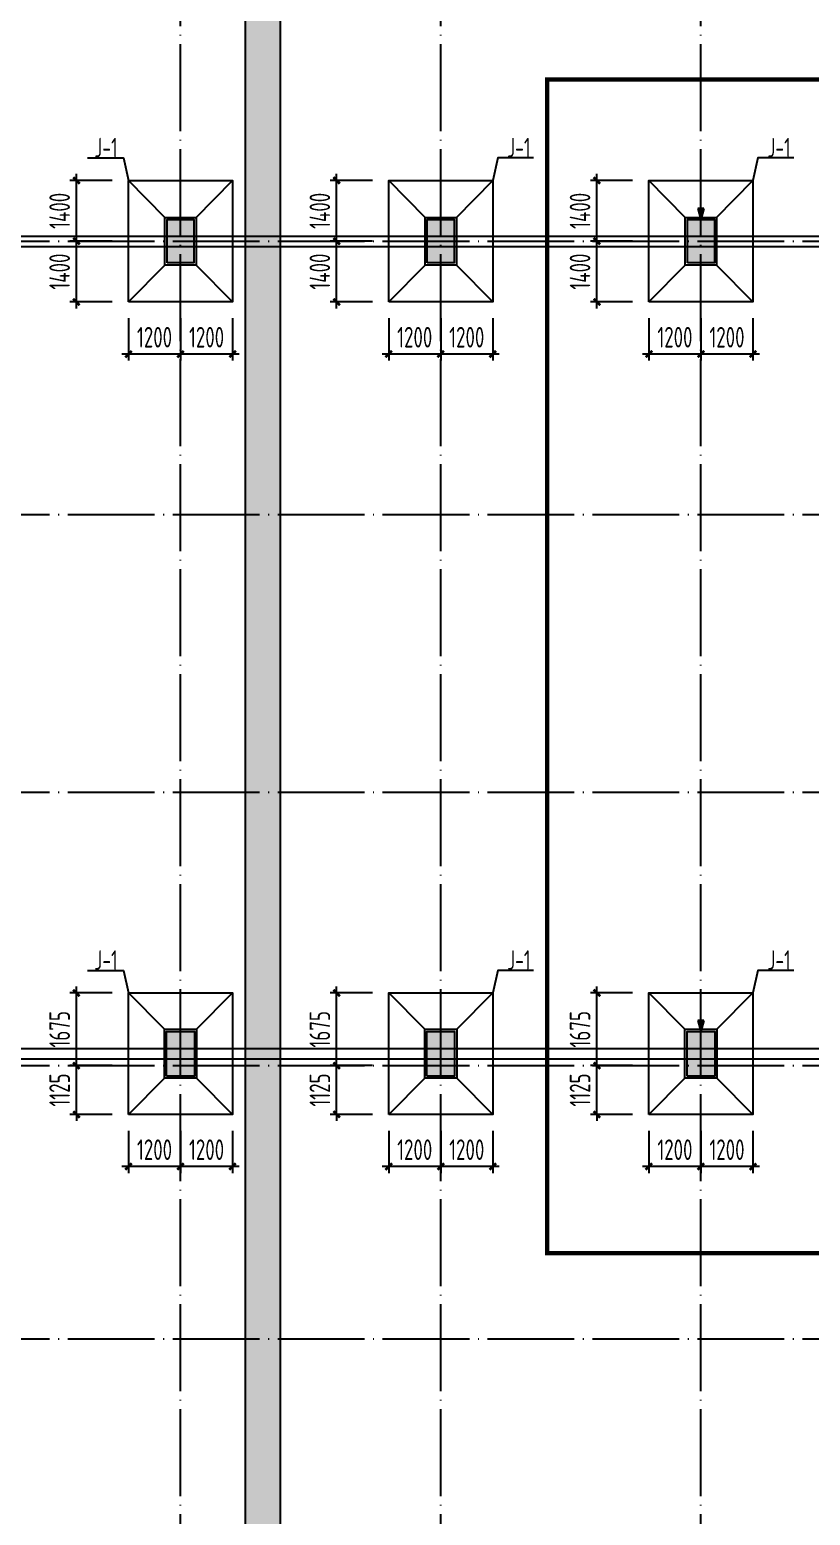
# Model space of a CAD drawing. Extents: x 2303022 to 2899168, y 17226141 to 18257813.
# Drawn here: x 2435829 to 2453829, y 18082017 to 18116255 of the extents above; entities that cross this region are included whole.
import ezdxf
from ezdxf.enums import TextEntityAlignment as Align

# ---------------------------------------------------------------- set-up
doc = ezdxf.new("R2010")
doc.units = 0
doc.header["$LTSCALE"] = 1000
doc.header["$MEASUREMENT"] = 0
for name, pattern in [('94', [0]), ('DASH', [0.35, 0.25, -0.1]), ('DOTE', [2.42, 2, -0.2, 0.02, -0.2])]:
    doc.linetypes.add(name, pattern=pattern)
doc.layers.get('Defpoints').update_dxf_attribs({"color": 250})
for name, color, linetype in [('1', 7, 'Continuous'), ('3', 3, 'Continuous'), ('3T_WOOD', 21, 'Continuous'), ('AXIS', 171, 'Continuous'), ('COLU', 253, 'Continuous'), ('COLU_DIM', 3, 'Continuous'), ('COLU_HATCH', 251, 'Continuous'), ('dim', 7, 'Continuous'), ('DOTE', 1, 'DOTE'), ('LATRINE', 6, 'Continuous'), ('LVTRY', 6, 'Continuous'), ('PUB_TITLE', 4, 'Continuous'), ('搅拌桩', 136, 'Continuous')]:
    doc.layers.add(name, color=color, linetype=linetype)
doc.styles.add('TSSD_Dimension', font='Tssdeng.shx', dxfattribs={"width": 0.7, "bigfont": 'hztxt.shx'})
doc.styles.add('TSSD_REIN', font='tssdeng.shx', dxfattribs={"width": 0.7, "bigfont": 'tssdchn.shx'})
doc.dimstyles.new('TSSD_150_150', dxfattribs={"dimtxt": 475, "dimasz": 150, "dimexe": 150, "dimexo": 375, "dimgap": 150, "dimtad": 1, "dimdec": 0, "dimzin": 0, "dimdsep": 46, "dimtxsty": 'TSSD_Dimension', "dimblk": 'ARCHTICK', "dimcen": 0, "dimdle": 150, "dimclrt": 7, "dimadec": 0, "dimazin": 0, "dimtfac": 1, "dimtdec": 0, "dimtix": 1, "dimtmove": 2, "dimatfit": 3, "dimfxl": 0, "dimtolj": 1, "dimtzin": 0, "dimarcsym": 0})

# ---------------------------------------------------------------- blocks, each defined once
blk = doc.blocks.new('_ArchTick')
at = {"color": 0, "linetype": 'ByBlock', "const_width": 0.4}
blk.add_lwpolyline([(-0.5, -0.5), (0.5, 0.5)], dxfattribs=at)
blk = doc.blocks.new('*D480')
at = {"layer": 'COLU_DIM', "color": 0, "lineweight": -2}
for p, q in [((2439307, 18090880), (2439307, 18089905)), ((2440507, 18090880), (2440507, 18089905)), ((2440657, 18090055), (2439157, 18090055))]:
    blk.add_line(p, q, dxfattribs=at)
at = {"layer": 'Defpoints', "color": 0}
for p in [(2439307, 18091255), (2440507, 18091255), (2439307, 18090055)]:
    blk.add_point(p, dxfattribs=at)
at = {"layer": 'COLU_DIM', "color": 0, "lineweight": -2, "xscale": 150, "yscale": 150, "zscale": 150, "rotation": 180}
blk.add_blockref('_ArchTick', (2439307, 18090055), dxfattribs=at)
at = {"layer": 'COLU_DIM', "color": 0, "lineweight": -2, "xscale": 150, "yscale": 150, "zscale": 150}
blk.add_blockref('_ArchTick', (2440507, 18090055), dxfattribs=at)
at = {"layer": 'COLU_DIM', "color": 7, "insert": (2439907, 18090443), "char_height": 475, "attachment_point": 5, "style": 'TSSD_Dimension'}
blk.add_mtext('\\A1;1200', dxfattribs=at)
blk = doc.blocks.new('*D481')
at = {"layer": 'COLU_DIM', "color": 0, "lineweight": -2}
for p, q in [((2438107, 18090880), (2438107, 18089905)), ((2439307, 18090880), (2439307, 18089905)), ((2439457, 18090055), (2437957, 18090055))]:
    blk.add_line(p, q, dxfattribs=at)
at = {"layer": 'Defpoints', "color": 0}
for p in [(2438107, 18091255), (2439307, 18091255), (2438107, 18090055)]:
    blk.add_point(p, dxfattribs=at)
at = {"layer": 'COLU_DIM', "color": 0, "lineweight": -2, "xscale": 150, "yscale": 150, "zscale": 150, "rotation": 180}
blk.add_blockref('_ArchTick', (2438107, 18090055), dxfattribs=at)
at = {"layer": 'COLU_DIM', "color": 0, "lineweight": -2, "xscale": 150, "yscale": 150, "zscale": 150}
blk.add_blockref('_ArchTick', (2439307, 18090055), dxfattribs=at)
at = {"layer": 'COLU_DIM', "color": 7, "insert": (2438707, 18090443), "char_height": 475, "attachment_point": 5, "style": 'TSSD_Dimension'}
blk.add_mtext('\\A1;1200', dxfattribs=at)
blk = doc.blocks.new('*D482')
at = {"layer": 'COLU_DIM', "color": 0, "lineweight": -2}
for p, q in [((2436907, 18092380), (2436907, 18092530)), ((2437732, 18092380), (2436757, 18092380)), ((2436907, 18091255), (2436907, 18092380)), ((2437732, 18091255), (2436757, 18091255)), ((2436907, 18091255), (2436907, 18091105))]:
    blk.add_line(p, q, dxfattribs=at)
at = {"layer": 'Defpoints', "color": 0}
for p in [(2436907, 18092380), (2438107, 18092380), (2438107, 18091255)]:
    blk.add_point(p, dxfattribs=at)
at = {"layer": 'COLU_DIM', "color": 0, "lineweight": -2, "xscale": 150, "yscale": 150, "zscale": 150}
for p, rotation in [((2436907, 18092380), 270), ((2436907, 18091255), 90)]:
    blk.add_blockref('_ArchTick', p, dxfattribs=dict(at, rotation=rotation))
at = {"layer": 'COLU_DIM', "color": 7, "insert": (2436519, 18091818), "char_height": 475, "attachment_point": 5, "rotation": 90, "style": 'TSSD_Dimension'}
blk.add_mtext('\\A1;1125', dxfattribs=at)
blk = doc.blocks.new('*D483')
at = {"layer": 'COLU_DIM', "color": 0, "lineweight": -2}
for p, q in [((2437732, 18094055), (2436757, 18094055)), ((2436907, 18092230), (2436907, 18094205)), ((2437732, 18092380), (2436757, 18092380))]:
    blk.add_line(p, q, dxfattribs=at)
at = {"layer": 'Defpoints', "color": 0}
for p in [(2436907, 18094055), (2438107, 18094055), (2438107, 18092380)]:
    blk.add_point(p, dxfattribs=at)
at = {"layer": 'COLU_DIM', "color": 0, "lineweight": -2, "xscale": 150, "yscale": 150, "zscale": 150}
for p, rotation in [((2436907, 18094055), 90), ((2436907, 18092380), 270)]:
    blk.add_blockref('_ArchTick', p, dxfattribs=dict(at, rotation=rotation))
at = {"layer": 'COLU_DIM', "color": 7, "insert": (2436519, 18093218), "char_height": 475, "attachment_point": 5, "rotation": 90, "style": 'TSSD_Dimension'}
blk.add_mtext('\\A1;1675', dxfattribs=at)
blk = doc.blocks.new('*D500')
at = {"layer": 'COLU_DIM', "color": 0, "lineweight": -2}
for p, q in [((2445307, 18090880), (2445307, 18089905)), ((2446507, 18090880), (2446507, 18089905)), ((2446657, 18090055), (2445157, 18090055))]:
    blk.add_line(p, q, dxfattribs=at)
at = {"layer": 'Defpoints', "color": 0}
for p in [(2445307, 18091255), (2446507, 18091255), (2445307, 18090055)]:
    blk.add_point(p, dxfattribs=at)
at = {"layer": 'COLU_DIM', "color": 0, "lineweight": -2, "xscale": 150, "yscale": 150, "zscale": 150, "rotation": 180}
blk.add_blockref('_ArchTick', (2445307, 18090055), dxfattribs=at)
at = {"layer": 'COLU_DIM', "color": 0, "lineweight": -2, "xscale": 150, "yscale": 150, "zscale": 150}
blk.add_blockref('_ArchTick', (2446507, 18090055), dxfattribs=at)
at = {"layer": 'COLU_DIM', "color": 7, "insert": (2445907, 18090443), "char_height": 475, "attachment_point": 5, "style": 'TSSD_Dimension'}
blk.add_mtext('\\A1;1200', dxfattribs=at)
blk = doc.blocks.new('*D501')
at = {"layer": 'COLU_DIM', "color": 0, "lineweight": -2}
for p, q in [((2444107, 18090880), (2444107, 18089905)), ((2445307, 18090880), (2445307, 18089905)), ((2445457, 18090055), (2443957, 18090055))]:
    blk.add_line(p, q, dxfattribs=at)
at = {"layer": 'Defpoints', "color": 0}
for p in [(2444107, 18091255), (2445307, 18091255), (2444107, 18090055)]:
    blk.add_point(p, dxfattribs=at)
at = {"layer": 'COLU_DIM', "color": 0, "lineweight": -2, "xscale": 150, "yscale": 150, "zscale": 150, "rotation": 180}
blk.add_blockref('_ArchTick', (2444107, 18090055), dxfattribs=at)
at = {"layer": 'COLU_DIM', "color": 0, "lineweight": -2, "xscale": 150, "yscale": 150, "zscale": 150}
blk.add_blockref('_ArchTick', (2445307, 18090055), dxfattribs=at)
at = {"layer": 'COLU_DIM', "color": 7, "insert": (2444707, 18090443), "char_height": 475, "attachment_point": 5, "style": 'TSSD_Dimension'}
blk.add_mtext('\\A1;1200', dxfattribs=at)
blk = doc.blocks.new('*D502')
at = {"layer": 'COLU_DIM', "color": 0, "lineweight": -2}
for p, q in [((2442907, 18092380), (2442907, 18092530)), ((2443732, 18092380), (2442757, 18092380)), ((2442907, 18091255), (2442907, 18092380)), ((2443732, 18091255), (2442757, 18091255)), ((2442907, 18091255), (2442907, 18091105))]:
    blk.add_line(p, q, dxfattribs=at)
at = {"layer": 'Defpoints', "color": 0}
for p in [(2442907, 18092380), (2444107, 18092380), (2444107, 18091255)]:
    blk.add_point(p, dxfattribs=at)
at = {"layer": 'COLU_DIM', "color": 0, "lineweight": -2, "xscale": 150, "yscale": 150, "zscale": 150}
for p, rotation in [((2442907, 18092380), 270), ((2442907, 18091255), 90)]:
    blk.add_blockref('_ArchTick', p, dxfattribs=dict(at, rotation=rotation))
at = {"layer": 'COLU_DIM', "color": 7, "insert": (2442519, 18091818), "char_height": 475, "attachment_point": 5, "rotation": 90, "style": 'TSSD_Dimension'}
blk.add_mtext('\\A1;1125', dxfattribs=at)
blk = doc.blocks.new('*D503')
at = {"layer": 'COLU_DIM', "color": 0, "lineweight": -2}
for p, q in [((2443732, 18094055), (2442757, 18094055)), ((2442907, 18092230), (2442907, 18094205)), ((2443732, 18092380), (2442757, 18092380))]:
    blk.add_line(p, q, dxfattribs=at)
at = {"layer": 'Defpoints', "color": 0}
for p in [(2442907, 18094055), (2444107, 18094055), (2444107, 18092380)]:
    blk.add_point(p, dxfattribs=at)
at = {"layer": 'COLU_DIM', "color": 0, "lineweight": -2, "xscale": 150, "yscale": 150, "zscale": 150}
for p, rotation in [((2442907, 18094055), 90), ((2442907, 18092380), 270)]:
    blk.add_blockref('_ArchTick', p, dxfattribs=dict(at, rotation=rotation))
at = {"layer": 'COLU_DIM', "color": 7, "insert": (2442519, 18093218), "char_height": 475, "attachment_point": 5, "rotation": 90, "style": 'TSSD_Dimension'}
blk.add_mtext('\\A1;1675', dxfattribs=at)
blk = doc.blocks.new('*D488')
at = {"layer": 'COLU_DIM', "color": 0, "lineweight": -2}
for p, q in [((2451307, 18090880), (2451307, 18089905)), ((2452507, 18090880), (2452507, 18089905)), ((2452657, 18090055), (2451157, 18090055))]:
    blk.add_line(p, q, dxfattribs=at)
at = {"layer": 'Defpoints', "color": 0}
for p in [(2451307, 18091255), (2452507, 18091255), (2451307, 18090055)]:
    blk.add_point(p, dxfattribs=at)
at = {"layer": 'COLU_DIM', "color": 0, "lineweight": -2, "xscale": 150, "yscale": 150, "zscale": 150, "rotation": 180}
blk.add_blockref('_ArchTick', (2451307, 18090055), dxfattribs=at)
at = {"layer": 'COLU_DIM', "color": 0, "lineweight": -2, "xscale": 150, "yscale": 150, "zscale": 150}
blk.add_blockref('_ArchTick', (2452507, 18090055), dxfattribs=at)
at = {"layer": 'COLU_DIM', "color": 7, "insert": (2451907, 18090443), "char_height": 475, "attachment_point": 5, "style": 'TSSD_Dimension'}
blk.add_mtext('\\A1;1200', dxfattribs=at)
blk = doc.blocks.new('*D489')
at = {"layer": 'COLU_DIM', "color": 0, "lineweight": -2}
for p, q in [((2450107, 18090880), (2450107, 18089905)), ((2451307, 18090880), (2451307, 18089905)), ((2451457, 18090055), (2449957, 18090055))]:
    blk.add_line(p, q, dxfattribs=at)
at = {"layer": 'Defpoints', "color": 0}
for p in [(2450107, 18091255), (2451307, 18091255), (2450107, 18090055)]:
    blk.add_point(p, dxfattribs=at)
at = {"layer": 'COLU_DIM', "color": 0, "lineweight": -2, "xscale": 150, "yscale": 150, "zscale": 150, "rotation": 180}
blk.add_blockref('_ArchTick', (2450107, 18090055), dxfattribs=at)
at = {"layer": 'COLU_DIM', "color": 0, "lineweight": -2, "xscale": 150, "yscale": 150, "zscale": 150}
blk.add_blockref('_ArchTick', (2451307, 18090055), dxfattribs=at)
at = {"layer": 'COLU_DIM', "color": 7, "insert": (2450707, 18090443), "char_height": 475, "attachment_point": 5, "style": 'TSSD_Dimension'}
blk.add_mtext('\\A1;1200', dxfattribs=at)
blk = doc.blocks.new('*D490')
at = {"layer": 'COLU_DIM', "color": 0, "lineweight": -2}
for p, q in [((2448907, 18092380), (2448907, 18092530)), ((2449732, 18092380), (2448757, 18092380)), ((2448907, 18091255), (2448907, 18092380)), ((2449732, 18091255), (2448757, 18091255)), ((2448907, 18091255), (2448907, 18091105))]:
    blk.add_line(p, q, dxfattribs=at)
at = {"layer": 'Defpoints', "color": 0}
for p in [(2448907, 18092380), (2450107, 18092380), (2450107, 18091255)]:
    blk.add_point(p, dxfattribs=at)
at = {"layer": 'COLU_DIM', "color": 0, "lineweight": -2, "xscale": 150, "yscale": 150, "zscale": 150}
for p, rotation in [((2448907, 18092380), 270), ((2448907, 18091255), 90)]:
    blk.add_blockref('_ArchTick', p, dxfattribs=dict(at, rotation=rotation))
at = {"layer": 'COLU_DIM', "color": 7, "insert": (2448519, 18091818), "char_height": 475, "attachment_point": 5, "rotation": 90, "style": 'TSSD_Dimension'}
blk.add_mtext('\\A1;1125', dxfattribs=at)
blk = doc.blocks.new('*D491')
at = {"layer": 'COLU_DIM', "color": 0, "lineweight": -2}
for p, q in [((2449732, 18094055), (2448757, 18094055)), ((2448907, 18092230), (2448907, 18094205)), ((2449732, 18092380), (2448757, 18092380))]:
    blk.add_line(p, q, dxfattribs=at)
at = {"layer": 'Defpoints', "color": 0}
for p in [(2448907, 18094055), (2450107, 18094055), (2450107, 18092380)]:
    blk.add_point(p, dxfattribs=at)
at = {"layer": 'COLU_DIM', "color": 0, "lineweight": -2, "xscale": 150, "yscale": 150, "zscale": 150}
for p, rotation in [((2448907, 18094055), 90), ((2448907, 18092380), 270)]:
    blk.add_blockref('_ArchTick', p, dxfattribs=dict(at, rotation=rotation))
at = {"layer": 'COLU_DIM', "color": 7, "insert": (2448519, 18093218), "char_height": 475, "attachment_point": 5, "rotation": 90, "style": 'TSSD_Dimension'}
blk.add_mtext('\\A1;1675', dxfattribs=at)
blk = doc.blocks.new('q2321q321323121f')
at = {"layer": 'COLU'}
for points in [[(2438107, 18107790), (2438107, 18110590), (2440507, 18110590), (2440507, 18107790)], [(2444107, 18107790), (2444107, 18110590), (2446507, 18110590), (2446507, 18107790)], [(2450107, 18107790), (2450107, 18110590), (2452507, 18110590), (2452507, 18107790)], [(2438937, 18108625), (2438937, 18109755), (2439677, 18109755), (2439677, 18108625)], [(2438987, 18108675), (2438987, 18109705), (2439627, 18109705), (2439627, 18108675)], [(2444937, 18108625), (2444937, 18109755), (2445677, 18109755), (2445677, 18108625)], [(2444987, 18108675), (2444987, 18109705), (2445627, 18109705), (2445627, 18108675)], [(2450937, 18108625), (2450937, 18109755), (2451677, 18109755), (2451677, 18108625)], [(2450987, 18108675), (2450987, 18109705), (2451627, 18109705), (2451627, 18108675)]]:
    blk.add_lwpolyline(points, close=True, dxfattribs=at)
blk = doc.blocks.new('*D553')
at = {"layer": 'COLU_DIM', "color": 0, "lineweight": -2}
for p, q in [((2439307, 18109605), (2439307, 18108630)), ((2440507, 18109605), (2440507, 18108630)), ((2440657, 18108780), (2439157, 18108780))]:
    blk.add_line(p, q, dxfattribs=at)
at = {"layer": 'Defpoints', "color": 0}
for p in [(2439307, 18109980), (2440507, 18109980), (2439307, 18108780)]:
    blk.add_point(p, dxfattribs=at)
at = {"layer": 'COLU_DIM', "color": 0, "lineweight": -2, "xscale": 150, "yscale": 150, "zscale": 150, "rotation": 180}
blk.add_blockref('_ArchTick', (2439307, 18108780), dxfattribs=at)
at = {"layer": 'COLU_DIM', "color": 0, "lineweight": -2, "xscale": 150, "yscale": 150, "zscale": 150}
blk.add_blockref('_ArchTick', (2440507, 18108780), dxfattribs=at)
at = {"layer": 'COLU_DIM', "color": 7, "insert": (2439907, 18109168), "char_height": 475, "attachment_point": 5, "style": 'TSSD_Dimension'}
blk.add_mtext('\\A1;1200', dxfattribs=at)
blk = doc.blocks.new('*D554')
at = {"layer": 'COLU_DIM', "color": 0, "lineweight": -2}
for p, q in [((2438107, 18109605), (2438107, 18108630)), ((2439307, 18109605), (2439307, 18108630)), ((2439457, 18108780), (2437957, 18108780))]:
    blk.add_line(p, q, dxfattribs=at)
at = {"layer": 'Defpoints', "color": 0}
for p in [(2438107, 18109980), (2439307, 18109980), (2438107, 18108780)]:
    blk.add_point(p, dxfattribs=at)
at = {"layer": 'COLU_DIM', "color": 0, "lineweight": -2, "xscale": 150, "yscale": 150, "zscale": 150, "rotation": 180}
blk.add_blockref('_ArchTick', (2438107, 18108780), dxfattribs=at)
at = {"layer": 'COLU_DIM', "color": 0, "lineweight": -2, "xscale": 150, "yscale": 150, "zscale": 150}
blk.add_blockref('_ArchTick', (2439307, 18108780), dxfattribs=at)
at = {"layer": 'COLU_DIM', "color": 7, "insert": (2438707, 18109168), "char_height": 475, "attachment_point": 5, "style": 'TSSD_Dimension'}
blk.add_mtext('\\A1;1200', dxfattribs=at)
blk = doc.blocks.new('*D555')
at = {"layer": 'COLU_DIM', "color": 0, "lineweight": -2}
for p, q in [((2437732, 18111380), (2436757, 18111380)), ((2436907, 18109830), (2436907, 18111530)), ((2437732, 18109980), (2436757, 18109980))]:
    blk.add_line(p, q, dxfattribs=at)
at = {"layer": 'Defpoints', "color": 0}
for p in [(2436907, 18111380), (2438107, 18111380), (2438107, 18109980)]:
    blk.add_point(p, dxfattribs=at)
at = {"layer": 'COLU_DIM', "color": 0, "lineweight": -2, "xscale": 150, "yscale": 150, "zscale": 150}
for p, rotation in [((2436907, 18111380), 90), ((2436907, 18109980), 270)]:
    blk.add_blockref('_ArchTick', p, dxfattribs=dict(at, rotation=rotation))
at = {"layer": 'COLU_DIM', "color": 7, "insert": (2436519, 18110680), "char_height": 475, "attachment_point": 5, "rotation": 90, "style": 'TSSD_Dimension'}
blk.add_mtext('\\A1;1400', dxfattribs=at)
blk = doc.blocks.new('*D556')
at = {"layer": 'COLU_DIM', "color": 0, "lineweight": -2}
for p, q in [((2437732, 18112780), (2436757, 18112780)), ((2436907, 18111230), (2436907, 18112930)), ((2437732, 18111380), (2436757, 18111380))]:
    blk.add_line(p, q, dxfattribs=at)
at = {"layer": 'Defpoints', "color": 0}
for p in [(2436907, 18112780), (2438107, 18112780), (2438107, 18111380)]:
    blk.add_point(p, dxfattribs=at)
at = {"layer": 'COLU_DIM', "color": 0, "lineweight": -2, "xscale": 150, "yscale": 150, "zscale": 150}
for p, rotation in [((2436907, 18112780), 90), ((2436907, 18111380), 270)]:
    blk.add_blockref('_ArchTick', p, dxfattribs=dict(at, rotation=rotation))
at = {"layer": 'COLU_DIM', "color": 7, "insert": (2436519, 18112080), "char_height": 475, "attachment_point": 5, "rotation": 90, "style": 'TSSD_Dimension'}
blk.add_mtext('\\A1;1400', dxfattribs=at)
blk = doc.blocks.new('*D573')
at = {"layer": 'COLU_DIM', "color": 0, "lineweight": -2}
for p, q in [((2445307, 18109605), (2445307, 18108630)), ((2446507, 18109605), (2446507, 18108630)), ((2446657, 18108780), (2445157, 18108780))]:
    blk.add_line(p, q, dxfattribs=at)
at = {"layer": 'Defpoints', "color": 0}
for p in [(2445307, 18109980), (2446507, 18109980), (2445307, 18108780)]:
    blk.add_point(p, dxfattribs=at)
at = {"layer": 'COLU_DIM', "color": 0, "lineweight": -2, "xscale": 150, "yscale": 150, "zscale": 150, "rotation": 180}
blk.add_blockref('_ArchTick', (2445307, 18108780), dxfattribs=at)
at = {"layer": 'COLU_DIM', "color": 0, "lineweight": -2, "xscale": 150, "yscale": 150, "zscale": 150}
blk.add_blockref('_ArchTick', (2446507, 18108780), dxfattribs=at)
at = {"layer": 'COLU_DIM', "color": 7, "insert": (2445907, 18109168), "char_height": 475, "attachment_point": 5, "style": 'TSSD_Dimension'}
blk.add_mtext('\\A1;1200', dxfattribs=at)
blk = doc.blocks.new('*D574')
at = {"layer": 'COLU_DIM', "color": 0, "lineweight": -2}
for p, q in [((2444107, 18109605), (2444107, 18108630)), ((2445307, 18109605), (2445307, 18108630)), ((2445457, 18108780), (2443957, 18108780))]:
    blk.add_line(p, q, dxfattribs=at)
at = {"layer": 'Defpoints', "color": 0}
for p in [(2444107, 18109980), (2445307, 18109980), (2444107, 18108780)]:
    blk.add_point(p, dxfattribs=at)
at = {"layer": 'COLU_DIM', "color": 0, "lineweight": -2, "xscale": 150, "yscale": 150, "zscale": 150, "rotation": 180}
blk.add_blockref('_ArchTick', (2444107, 18108780), dxfattribs=at)
at = {"layer": 'COLU_DIM', "color": 0, "lineweight": -2, "xscale": 150, "yscale": 150, "zscale": 150}
blk.add_blockref('_ArchTick', (2445307, 18108780), dxfattribs=at)
at = {"layer": 'COLU_DIM', "color": 7, "insert": (2444707, 18109168), "char_height": 475, "attachment_point": 5, "style": 'TSSD_Dimension'}
blk.add_mtext('\\A1;1200', dxfattribs=at)
blk = doc.blocks.new('*D575')
at = {"layer": 'COLU_DIM', "color": 0, "lineweight": -2}
for p, q in [((2443732, 18111380), (2442757, 18111380)), ((2442907, 18109830), (2442907, 18111530)), ((2443732, 18109980), (2442757, 18109980))]:
    blk.add_line(p, q, dxfattribs=at)
at = {"layer": 'Defpoints', "color": 0}
for p in [(2442907, 18111380), (2444107, 18111380), (2444107, 18109980)]:
    blk.add_point(p, dxfattribs=at)
at = {"layer": 'COLU_DIM', "color": 0, "lineweight": -2, "xscale": 150, "yscale": 150, "zscale": 150}
for p, rotation in [((2442907, 18111380), 90), ((2442907, 18109980), 270)]:
    blk.add_blockref('_ArchTick', p, dxfattribs=dict(at, rotation=rotation))
at = {"layer": 'COLU_DIM', "color": 7, "insert": (2442519, 18110680), "char_height": 475, "attachment_point": 5, "rotation": 90, "style": 'TSSD_Dimension'}
blk.add_mtext('\\A1;1400', dxfattribs=at)
blk = doc.blocks.new('*D576')
at = {"layer": 'COLU_DIM', "color": 0, "lineweight": -2}
for p, q in [((2443732, 18112780), (2442757, 18112780)), ((2442907, 18111230), (2442907, 18112930)), ((2443732, 18111380), (2442757, 18111380))]:
    blk.add_line(p, q, dxfattribs=at)
at = {"layer": 'Defpoints', "color": 0}
for p in [(2442907, 18112780), (2444107, 18112780), (2444107, 18111380)]:
    blk.add_point(p, dxfattribs=at)
at = {"layer": 'COLU_DIM', "color": 0, "lineweight": -2, "xscale": 150, "yscale": 150, "zscale": 150}
for p, rotation in [((2442907, 18112780), 90), ((2442907, 18111380), 270)]:
    blk.add_blockref('_ArchTick', p, dxfattribs=dict(at, rotation=rotation))
at = {"layer": 'COLU_DIM', "color": 7, "insert": (2442519, 18112080), "char_height": 475, "attachment_point": 5, "rotation": 90, "style": 'TSSD_Dimension'}
blk.add_mtext('\\A1;1400', dxfattribs=at)
blk = doc.blocks.new('*D577')
at = {"layer": 'COLU_DIM', "color": 0, "lineweight": -2}
for p, q in [((2451307, 18109605), (2451307, 18108630)), ((2452507, 18109605), (2452507, 18108630)), ((2452657, 18108780), (2451157, 18108780))]:
    blk.add_line(p, q, dxfattribs=at)
at = {"layer": 'Defpoints', "color": 0}
for p in [(2451307, 18109980), (2452507, 18109980), (2451307, 18108780)]:
    blk.add_point(p, dxfattribs=at)
at = {"layer": 'COLU_DIM', "color": 0, "lineweight": -2, "xscale": 150, "yscale": 150, "zscale": 150, "rotation": 180}
blk.add_blockref('_ArchTick', (2451307, 18108780), dxfattribs=at)
at = {"layer": 'COLU_DIM', "color": 0, "lineweight": -2, "xscale": 150, "yscale": 150, "zscale": 150}
blk.add_blockref('_ArchTick', (2452507, 18108780), dxfattribs=at)
at = {"layer": 'COLU_DIM', "color": 7, "insert": (2451907, 18109168), "char_height": 475, "attachment_point": 5, "style": 'TSSD_Dimension'}
blk.add_mtext('\\A1;1200', dxfattribs=at)
blk = doc.blocks.new('*D578')
at = {"layer": 'COLU_DIM', "color": 0, "lineweight": -2}
for p, q in [((2450107, 18109605), (2450107, 18108630)), ((2451307, 18109605), (2451307, 18108630)), ((2451457, 18108780), (2449957, 18108780))]:
    blk.add_line(p, q, dxfattribs=at)
at = {"layer": 'Defpoints', "color": 0}
for p in [(2450107, 18109980), (2451307, 18109980), (2450107, 18108780)]:
    blk.add_point(p, dxfattribs=at)
at = {"layer": 'COLU_DIM', "color": 0, "lineweight": -2, "xscale": 150, "yscale": 150, "zscale": 150, "rotation": 180}
blk.add_blockref('_ArchTick', (2450107, 18108780), dxfattribs=at)
at = {"layer": 'COLU_DIM', "color": 0, "lineweight": -2, "xscale": 150, "yscale": 150, "zscale": 150}
blk.add_blockref('_ArchTick', (2451307, 18108780), dxfattribs=at)
at = {"layer": 'COLU_DIM', "color": 7, "insert": (2450707, 18109168), "char_height": 475, "attachment_point": 5, "style": 'TSSD_Dimension'}
blk.add_mtext('\\A1;1200', dxfattribs=at)
blk = doc.blocks.new('*D579')
at = {"layer": 'COLU_DIM', "color": 0, "lineweight": -2}
for p, q in [((2449732, 18111380), (2448757, 18111380)), ((2448907, 18109830), (2448907, 18111530)), ((2449732, 18109980), (2448757, 18109980))]:
    blk.add_line(p, q, dxfattribs=at)
at = {"layer": 'Defpoints', "color": 0}
for p in [(2448907, 18111380), (2450107, 18111380), (2450107, 18109980)]:
    blk.add_point(p, dxfattribs=at)
at = {"layer": 'COLU_DIM', "color": 0, "lineweight": -2, "xscale": 150, "yscale": 150, "zscale": 150}
for p, rotation in [((2448907, 18111380), 90), ((2448907, 18109980), 270)]:
    blk.add_blockref('_ArchTick', p, dxfattribs=dict(at, rotation=rotation))
at = {"layer": 'COLU_DIM', "color": 7, "insert": (2448519, 18110680), "char_height": 475, "attachment_point": 5, "rotation": 90, "style": 'TSSD_Dimension'}
blk.add_mtext('\\A1;1400', dxfattribs=at)
blk = doc.blocks.new('*D580')
at = {"layer": 'COLU_DIM', "color": 0, "lineweight": -2}
for p, q in [((2449732, 18112780), (2448757, 18112780)), ((2448907, 18111230), (2448907, 18112930)), ((2449732, 18111380), (2448757, 18111380))]:
    blk.add_line(p, q, dxfattribs=at)
at = {"layer": 'Defpoints', "color": 0}
for p in [(2448907, 18112780), (2450107, 18112780), (2450107, 18111380)]:
    blk.add_point(p, dxfattribs=at)
at = {"layer": 'COLU_DIM', "color": 0, "lineweight": -2, "xscale": 150, "yscale": 150, "zscale": 150}
for p, rotation in [((2448907, 18112780), 90), ((2448907, 18111380), 270)]:
    blk.add_blockref('_ArchTick', p, dxfattribs=dict(at, rotation=rotation))
at = {"layer": 'COLU_DIM', "color": 7, "insert": (2448519, 18112080), "char_height": 475, "attachment_point": 5, "rotation": 90, "style": 'TSSD_Dimension'}
blk.add_mtext('\\A1;1400', dxfattribs=at)
blk = doc.blocks.new('A$C177878A3')
at = {"layer": '1', "linetype": '94'}
blk.add_hatch(color=6, dxfattribs=at).paths.add_polyline_path([(112, 433), (0, 0), (224, 0)])
at = {"layer": '1', "color": 6, "linetype": '94'}
for p, q in [((0, 0), (112, 433)), ((224, 0), (112, 433)), ((0, 0), (224, 0))]:
    blk.add_line(p, q, dxfattribs=at)
blk = doc.blocks.new('A$C32175502')
at = {"layer": '1', "linetype": '94'}
blk.add_blockref('A$C177878A3', (0, 0), dxfattribs=at)
blk = doc.blocks.new('A$C3C5B3CE3')
at = {"layer": '1', "linetype": '94', "rotation": 180}
blk.add_blockref('A$C32175502', (224, 433), dxfattribs=at)
blk = doc.blocks.new('A$C43EB326B')
at = {"layer": '搅拌桩'}
blk.add_blockref('A$C3C5B3CE3', (0, 0), dxfattribs=at)
blk = doc.blocks.new('A$C2BB7790D')
at = {"layer": 'dim'}
blk.add_blockref('A$C43EB326B', (0, 0), dxfattribs=at)

msp = doc.modelspace()

# ---------------------------------------------------------------- hatches: boundary and pattern name
at = {"layer": 'COLU_HATCH'}
for points in [[(2438997, 18110880.5), (2438997, 18111880.5), (2439617, 18111880.5), (2439617, 18110880.5)], [(2444997, 18110880.5), (2444997, 18111880.5), (2445617, 18111880.5), (2445617, 18110880.5)], [(2450997, 18110880.5), (2450997, 18111880.5), (2451617, 18111880.5), (2451617, 18110880.5)], [(2438987, 18092140.5), (2438987, 18093170.5), (2439627, 18093170.5), (2439627, 18092140.5)], [(2444987, 18092140.5), (2444987, 18093170.5), (2445627, 18093170.5), (2445627, 18092140.5)], [(2450987, 18092140.5), (2450987, 18093170.5), (2451627, 18093170.5), (2451627, 18092140.5)]]:
    msp.add_hatch(color=256, dxfattribs=at).paths.add_polyline_path(points)
at = {"layer": 'PUB_TITLE'}
h = msp.add_hatch(dxfattribs=at)
h.set_pattern_fill('混凝土', color=256, scale=150, style=0)
h.set_pattern_definition([(50, (283166.1, 17859373.8), (1075.89027, -94.1282), [112.5, -1237.5]), (355, (283166.1, 17859373.8), (-208.127, 1128.2882), [90, -990]), (100.4514, (283255.8, 17859365.9), (867.76407, 1034.1593), [95.6103, -1051.71317]), (46.1842, (283166.1, 17859673.8), (1600.8616, -248.2785), [168.75, -1856.25]), (96.6356, (283299.5, 17859653), (1401.9941, 1461.1768), [143.4154, -1577.5695]), (351.1842, (283166.1, 17859673.8), (1401.9929, 1461.1779), [135, -1485]), (21, (283316.1, 17859598.8), (895.36058, -603.92834), [112.5, -1237.5]), (326, (283316.1, 17859598.8), (364.973, 1087.72507), [90, -990]), (71.4514, (283390.7, 17859548.4), (1260.33394, 483.79575), [95.6103, -1051.71317]), (37.5, (283166.12, 17859373.77), (18.23978, 499.34078), [0, -978, 0, -1005, 0, -993.75]), (7.5, (283166.1, 17859373.77), (394.6043, 591.61757), [0, -573, 0, -955.5, 0, -378.75]), (327.5, (282831.62, 17859373.77), (800.733654, -33.83231), [0, -375, 0, -1170, 0, -1552.5]), (317.5, (282681.6, 17859373.8), (874.77925, 150.15747), [0, -487.5, 0, -777, 0, -1102.5])])
h.paths.add_polyline_path([(2441607, 18071081.9), (2440807, 18071081.9), (2440807, 18130871), (2441607, 18130871)])

# ---------------------------------------------------------------- linework, layer by layer
at = {"layer": '3T_WOOD'}
for points in [[(2437164.3, 18113300.9), (2437993.8, 18113300.9), (2438107, 18112780.5)], [(2447449.7, 18113300.9), (2446620.1, 18113300.9), (2446507, 18112780.5)], [(2453449.7, 18113300.9), (2452620.1, 18113300.9), (2452507, 18112780.5)], [(2437164.3, 18094575.9), (2437993.8, 18094575.9), (2438107, 18094055.5)], [(2447449.7, 18094575.9), (2446620.1, 18094575.9), (2446507, 18094055.5)], [(2453449.7, 18094575.9), (2452620.1, 18094575.9), (2452507, 18094055.5)]]:
    msp.add_lwpolyline(points, dxfattribs=at)
at = {"layer": 'AXIS', "linetype": 'DASH', "ltscale": 2, "const_width": 100}
msp.add_lwpolyline([(2447757.7, 18115107.8), (2478150.9, 18115107.8), (2478150.9, 18088061), (2447757.7, 18088061)], close=True, dxfattribs=at)
at = {"layer": 'COLU'}
for points in [[(2438107, 18109980.5), (2438107, 18112780.5), (2440507, 18112780.5), (2440507, 18109980.5)], [(2444107, 18109980.5), (2444107, 18112780.5), (2446507, 18112780.5), (2446507, 18109980.5)], [(2450107, 18109980.5), (2450107, 18112780.5), (2452507, 18112780.5), (2452507, 18109980.5)], [(2438947, 18110830.5), (2438947, 18111930.5), (2439667, 18111930.5), (2439667, 18110830.5)], [(2438997, 18110880.5), (2438997, 18111880.5), (2439617, 18111880.5), (2439617, 18110880.5)], [(2444947, 18110830.5), (2444947, 18111930.5), (2445667, 18111930.5), (2445667, 18110830.5)], [(2444997, 18110880.5), (2444997, 18111880.5), (2445617, 18111880.5), (2445617, 18110880.5)], [(2450947, 18110830.5), (2450947, 18111930.5), (2451667, 18111930.5), (2451667, 18110830.5)], [(2450997, 18110880.5), (2450997, 18111880.5), (2451617, 18111880.5), (2451617, 18110880.5)]]:
    msp.add_lwpolyline(points, close=True, dxfattribs=at)
at = {"layer": 'DOTE'}
for p, q in [((2439307, 18065519.9), (2439307, 18133380.5)), ((2445307, 18065519.9), (2445307, 18133380.5)), ((2451307, 18065519.9), (2451307, 18133380.5)), ((2388307, 18111380.5), (2502307, 18111380.5)), ((2388307, 18105080.5), (2502307, 18105080.5)), ((2388307, 18098680.5), (2502307, 18098680.5)), ((2388307, 18092380.5), (2502307, 18092380.5)), ((2388307, 18086080.5), (2502307, 18086080.5))]:
    msp.add_line(p, q, dxfattribs=at)
at = {"layer": 'LATRINE'}
msp.add_lwpolyline([(2441607, 18071081.9), (2440807, 18071081.9), (2440807, 18130871), (2441607, 18130871)], close=True, dxfattribs=at)
at = {"layer": 'LVTRY'}
for p, q in [((2438947, 18111930.5), (2438107, 18112780.5)), ((2439667, 18111930.5), (2440507, 18112780.5)), ((2444947, 18111930.5), (2444107, 18112780.5)), ((2445667, 18111930.5), (2446507, 18112780.5)), ((2450947, 18111930.5), (2450107, 18112780.5)), ((2451667, 18111930.5), (2452507, 18112780.5)), ((2391847, 18111500.5), (2498767, 18111500.5)), ((2391847, 18111260.5), (2498767, 18111260.5)), ((2438947, 18110830.5), (2438107, 18109980.5)), ((2439667, 18110830.5), (2440507, 18109980.5)), ((2444947, 18110830.5), (2444107, 18109980.5)), ((2445667, 18110830.5), (2446507, 18109980.5)), ((2450947, 18110830.5), (2450107, 18109980.5)), ((2451667, 18110830.5), (2452507, 18109980.5)), ((2438937, 18093220.5), (2438107, 18094055.5)), ((2439677, 18093220.5), (2440507, 18094055.5)), ((2444937, 18093220.5), (2444107, 18094055.5)), ((2445677, 18093220.5), (2446507, 18094055.5)), ((2450937, 18093220.5), (2450107, 18094055.5)), ((2451677, 18093220.5), (2452507, 18094055.5)), ((2391847, 18092775.5), (2498767, 18092775.5)), ((2391847, 18092535.5), (2498767, 18092535.5)), ((2438937, 18092090.5), (2438107, 18091255.5)), ((2439677, 18092090.5), (2440507, 18091255.5)), ((2444937, 18092090.5), (2444107, 18091255.5)), ((2445677, 18092090.5), (2446507, 18091255.5)), ((2450937, 18092090.5), (2450107, 18091255.5)), ((2451677, 18092090.5), (2452507, 18091255.5))]:
    msp.add_line(p, q, dxfattribs=at)

# ---------------------------------------------------------------- block references
at = {"layer": '3', "xscale": 0.599999999627471, "yscale": 0.6000000014901161, "zscale": 0.6}
for p in [(2451238.1, 18111873.7), (2451238.1, 18093163.7)]:
    msp.add_blockref('A$C2BB7790D', p, dxfattribs=at)
at = {"layer": 'LVTRY'}
msp.add_blockref('q2321q321323121f', (0, -16534.8), dxfattribs=at)

# ---------------------------------------------------------------- texts
at = {"layer": '3T_WOOD', "style": 'TSSD_REIN', "width": 0.7}
for p in [(2437856.1, 18113313.2), (2447375.7, 18113313.2), (2453375.7, 18113313.2), (2437856.1, 18094588.2), (2447375.7, 18094588.2), (2453375.7, 18094588.2)]:
    msp.add_text('J-1', height=450, dxfattribs=at).set_placement(p, align=Align.RIGHT)

# ---------------------------------------------------------------- dimensions: what is measured, and where the dimension line sits
at = {"layer": 'COLU_DIM'}
for base, p1, p2, angle, picture, middle in [((2436907, 18112780.5), (2438107, 18111380.5), (2438107, 18112780.5), 90, '*D556', (2436519.5, 18112080.5)), ((2442907, 18112780.5), (2444107, 18111380.5), (2444107, 18112780.5), 90, '*D576', (2442519.5, 18112080.5)), ((2448907, 18112780.5), (2450107, 18111380.5), (2450107, 18112780.5), 90, '*D580', (2448519.5, 18112080.5)), ((2436907, 18111380.5), (2438107, 18109980.5), (2438107, 18111380.5), 90, '*D555', (2436519.5, 18110680.5)), ((2442907, 18111380.5), (2444107, 18109980.5), (2444107, 18111380.5), 90, '*D575', (2442519.5, 18110680.5)), ((2448907, 18111380.5), (2450107, 18109980.5), (2450107, 18111380.5), 90, '*D579', (2448519.5, 18110680.5)), ((2438107, 18108780.5), (2439307, 18109980.5), (2438107, 18109980.5), 180, '*D554', (2438707, 18109168)), ((2439307, 18108780.5), (2440507, 18109980.5), (2439307, 18109980.5), 180, '*D553', (2439907, 18109168)), ((2444107, 18108780.5), (2445307, 18109980.5), (2444107, 18109980.5), 180, '*D574', (2444707, 18109168)), ((2445307, 18108780.5), (2446507, 18109980.5), (2445307, 18109980.5), 180, '*D573', (2445907, 18109168)), ((2450107, 18108780.5), (2451307, 18109980.5), (2450107, 18109980.5), 180, '*D578', (2450707, 18109168)), ((2451307, 18108780.5), (2452507, 18109980.5), (2451307, 18109980.5), 180, '*D577', (2451907, 18109168)), ((2436907, 18094055.5), (2438107, 18092380.5), (2438107, 18094055.5), 90, '*D483', (2436519.5, 18093218)), ((2442907, 18094055.5), (2444107, 18092380.5), (2444107, 18094055.5), 90, '*D503', (2442519.5, 18093218)), ((2448907, 18094055.5), (2450107, 18092380.5), (2450107, 18094055.5), 90, '*D491', (2448519.5, 18093218)), ((2436907, 18092380.5), (2438107, 18091255.5), (2438107, 18092380.5), 90, '*D482', (2436519.5, 18091818)), ((2442907, 18092380.5), (2444107, 18091255.5), (2444107, 18092380.5), 90, '*D502', (2442519.5, 18091818)), ((2448907, 18092380.5), (2450107, 18091255.5), (2450107, 18092380.5), 90, '*D490', (2448519.5, 18091818)), ((2438107, 18090055.5), (2439307, 18091255.5), (2438107, 18091255.5), 180, '*D481', (2438707, 18090443)), ((2439307, 18090055.5), (2440507, 18091255.5), (2439307, 18091255.5), 180, '*D480', (2439907, 18090443)), ((2444107, 18090055.5), (2445307, 18091255.5), (2444107, 18091255.5), 180, '*D501', (2444707, 18090443)), ((2445307, 18090055.5), (2446507, 18091255.5), (2445307, 18091255.5), 180, '*D500', (2445907, 18090443)), ((2450107, 18090055.5), (2451307, 18091255.5), (2450107, 18091255.5), 180, '*D489', (2450707, 18090443)), ((2451307, 18090055.5), (2452507, 18091255.5), (2451307, 18091255.5), 180, '*D488', (2451907, 18090443))]:
    dim = msp.add_linear_dim(base=base, p1=p1, p2=p2, angle=angle, dimstyle='TSSD_150_150', dxfattribs=at)
    dim.commit()
    dim.dimension.update_dxf_attribs({"geometry": picture, "text_midpoint": middle})

doc.saveas('drawing.dxf')
